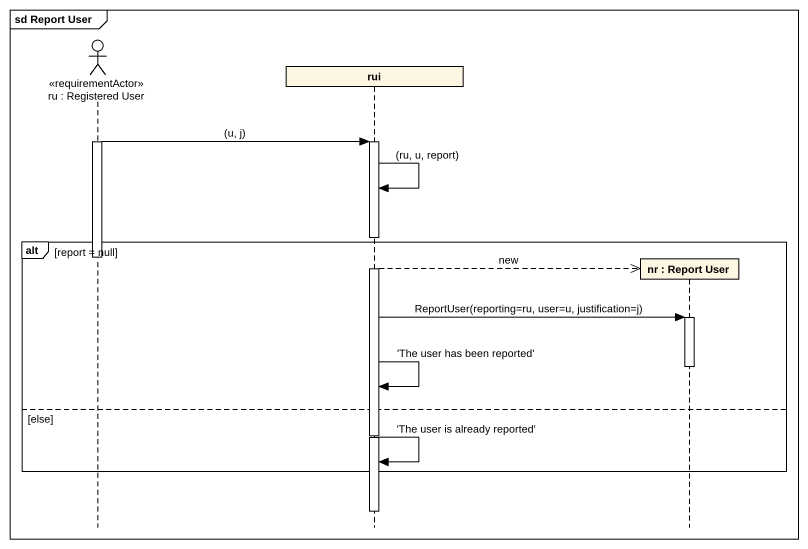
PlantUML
@startuml
mainframe sd Report User
hide footbox
actor "ru : Registered User" as ru <<requirementActor>>
participant rui
participant "nr : Report User" as nr

activate ru
ru -> rui : (u, j)
activate rui
rui -> rui : (ru, u, report)
alt report = null
  deactivate ru
  rui -->> nr ** : new
  rui -> nr : ReportUser(reporting=ru, user=u, justification=j)
  activate nr
  deactivate nr
  rui -> rui : 'The user has been reported'
else else
  rui -> rui : 'The user is already reported'
end
deactivate rui
@enduml
